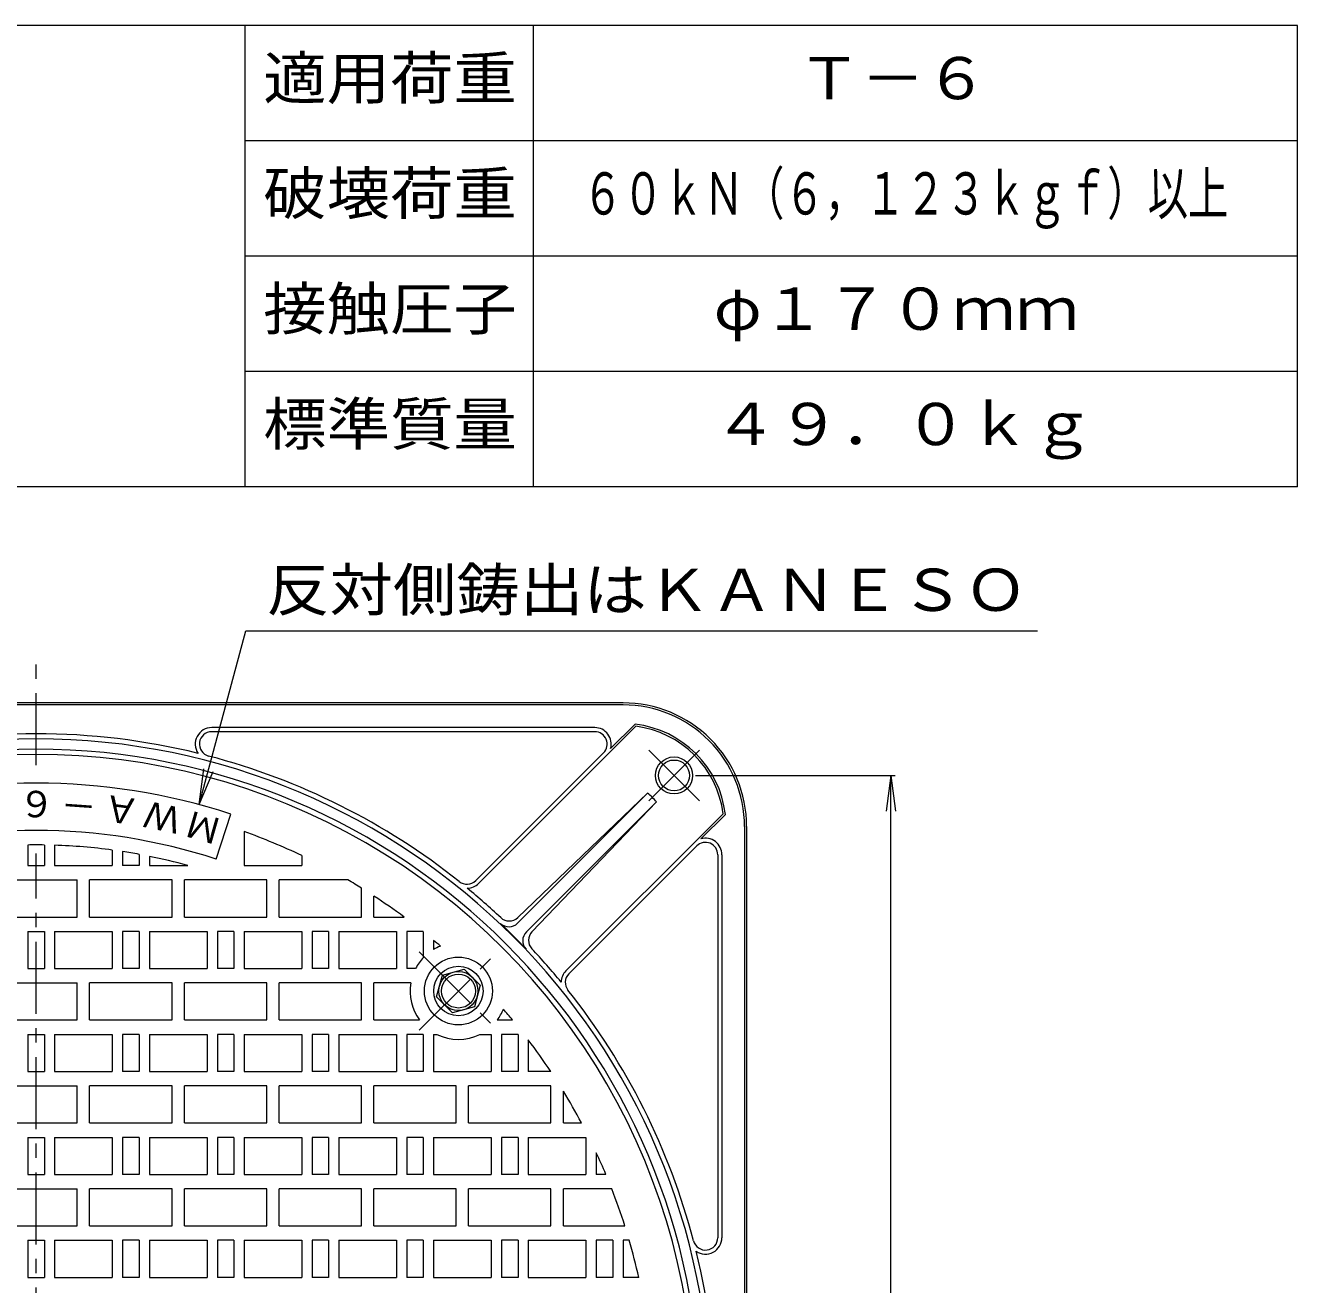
# Model space of a CAD drawing. Units: millimetres, scale not verified. Extents: x -687 to 538, y -936 to 985.
# Drawn here: x -80 to 538, y 374 to 985 of the extents above; entities that cross this region are included whole.
import ezdxf
from ezdxf.enums import TextEntityAlignment as Align

# ---------------------------------------------------------------- set-up
doc = ezdxf.new("R2010")
doc.units = ezdxf.units.MM
doc.header["$LTSCALE"] = 7
doc.linetypes.add('CHAIN1', pattern=[8, 5, -1, 1, -1])
for name, color, linetype, lineweight in [('0-1_躯体', 2, 'Continuous', 9), ('0-2_仕上', 3, 'Continuous', 9), ('0-3_建具', 4, 'Continuous', 9), ('0-4_その他', 7, 'Continuous', 9), ('F-0_F-0ﾚｲﾔ', 7, 'Continuous', 9)]:
    doc.layers.add(name, color=color, linetype=linetype, lineweight=lineweight)
doc.layers.add('F-4_F-4ﾚｲﾔ', color=2, linetype='Continuous')
doc.styles.add('ＭＳ ゴシック', font='')
doc.styles.get('ＭＳ ゴシック').set_extended_font_data('MS Gothic')

msp = doc.modelspace()

# ---------------------------------------------------------------- linework, layer by layer
at = {"layer": '0-1_躯体'}
for p, q in [((210.365, 656.391), (-359.635, 656.392)), ((210.365, 655.391), (-359.635, 655.392)), ((196.624, 644.391), (10.635, 644.392)), ((196.624, 642.391), (10.635, 642.392)), ((140.215, 568.669), (216.547, 645)), ((204.312, 634.18), (216.184, 646.052)), ((200.867, 632.149), (138.801, 570.083)), ((159.162, 549.431), (222.306, 612.575)), ((159.215, 552.139), (222.306, 612.575)), ((163.405, 545.189), (226.548, 608.333)), ((226.548, 608.333), (166.112, 545.242)), ((182.642, 526.242), (258.973, 602.574)), ((248.154, 590.34), (260.025, 602.211)), ((269.365, 596.391), (269.365, 311.392)), ((270.365, 596.391), (270.365, 26.392)), ((246.122, 586.894), (184.056, 524.828)), ((256.365, 582.651), (256.365, 396.662)), ((258.365, 582.651), (258.365, 396.662))]:
    msp.add_line(p, q, dxfattribs=at)
at = {"layer": '0-1_躯体', "linetype": 'CHAIN1'}
for p, q in [((222.806, 633.447), (247.421, 608.833)), ((222.807, 608.833), (247.421, 633.448))]:
    msp.add_line(p, q, dxfattribs=at)
at = {"layer": '0-1_躯体'}
for radius in [9, 7.5]:
    msp.add_circle((235.114, 621.14), radius, dxfattribs=at)
for centre, radius, start, end in [((210.365, 596.391), 60, 359.99986, 90), ((210.365, 596.391), 59, 359.99986, 90), ((10.635, 636.392), 8, 90, 214.3427), ((10.635, 636.392), 6, 90, 255.29909), ((196.624, 636.391), 8, 343.95441, 90), ((196.624, 636.391), 6, 315, 90), ((210.365, 596.391), 50, 6.68396, 83.31656), ((210.365, 596.391), 49, 7.24815, 82.75238), ((-74.635, 311.392), 327.5, 0, 180), ((-74.635, 311.392), 330, 76.20911, 103.7908), ((-74.635, 311.392), 322.5, 0, 180), ((-74.635, 311.392), 330, 51.4938, 75.2986), ((196.222, 582.249), 40, 40.69878, 49.30122), ((250.365, 582.651), 6, 0, 135), ((250.365, 582.651), 8, 0, 106.04559), ((134.558, 574.326), 6, 231.49385, 315), ((134.558, 574.326), 8, 271.3186, 315), ((-74.635, 311.392), 329.896, 46.85538, 50.60391), ((155.065, 556.472), 6, 226.85492, 313.76935), ((154.92, 553.674), 6, 226.54501, 315), ((-74.635, 311.392), 327.76, 43.45467, 46.54514), ((167.648, 540.946), 6, 135, 223.45499), ((170.445, 541.091), 6, 136.23065, 223.14508), ((-74.635, 311.392), 329.896, 39.39609, 43.14442), ((188.299, 520.585), 8, 135, 178.6814), ((188.299, 520.585), 6, 135, 218.50615), ((-74.635, 311.392), 330, 14.70132, 38.5062), ((250.365, 396.662), 6, 194.70128, 0), ((250.365, 396.662), 8, 235.65877, 0), ((-74.635, 311.392), 330, 359.99997, 13.7908)]:
    msp.add_arc(centre, radius, start, end, dxfattribs=at)
at = {"layer": '0-2_仕上', "linetype": 'CHAIN1'}
for p, q in [((-74.635, 626.065), (-74.635, 677.392)), ((-74.635, -54.608), (-74.635, 583.277)), ((111.344, 497.371), (149.507, 535.534)), ((111.344, 535.534), (149.507, 497.371))]:
    msp.add_line(p, q, dxfattribs=at)
at = {"layer": '0-2_仕上'}
for p, q in [((12.817, 580.541), (19.924, 602.415)), ((26.365, 593.879), (26.365, 577.392)), ((-78.635, 587.363), (-78.635, 577.392)), ((-70.635, 587.363), (-70.635, 577.392)), ((-65.635, 587.245), (-65.635, 577.392)), ((-37.635, 584.9), (-37.635, 577.392)), ((-32.635, 584.177), (-32.635, 577.392)), ((-24.635, 582.825), (-24.635, 577.392)), ((-19.635, 581.856), (-19.635, 577.392)), ((54.365, 582.24), (54.365, 577.392)), ((-78.635, 577.392), (-70.635, 577.392)), ((-65.635, 577.392), (-37.635, 577.392)), ((-24.635, 577.392), (-32.635, 577.392)), ((-19.635, 577.392), (-1.014, 577.392)), ((26.365, 577.392), (54.365, 577.392)), ((-94.635, 570.391), (-54.635, 570.391)), ((-54.635, 552.391), (-54.635, 570.391)), ((-48.635, 552.391), (-48.635, 570.391)), ((-2.635, 552.391), (-2.635, 570.391)), ((43.365, 552.391), (43.365, 570.391)), ((76.756, 570.391), (43.365, 570.391)), ((83.365, 552.391), (83.365, 566.413)), ((89.365, 552.391), (89.365, 562.597)), ((-94.635, 552.391), (-54.635, 552.391)), ((-48.635, 552.391), (-8.635, 552.391)), ((-2.635, 552.391), (37.365, 552.391)), ((43.365, 552.391), (83.365, 552.391)), ((89.365, 552.391), (104.024, 552.391)), ((-78.635, 545.391), (-70.635, 545.391)), ((-78.635, 545.391), (-78.635, 527.392)), ((-70.635, 545.391), (-70.635, 527.392)), ((-65.635, 545.391), (-37.635, 545.391)), ((-65.635, 545.391), (-65.635, 527.392)), ((-37.635, 545.391), (-37.635, 527.392)), ((-32.635, 545.391), (-32.635, 527.392)), ((-24.635, 545.391), (-32.635, 545.391)), ((-24.635, 545.391), (-24.635, 527.392)), ((-19.635, 545.391), (8.365, 545.391)), ((-19.635, 545.391), (-19.635, 527.392)), ((8.365, 545.391), (8.365, 527.392)), ((13.365, 545.391), (13.365, 527.392)), ((21.365, 545.391), (13.365, 545.391)), ((21.365, 545.391), (21.365, 527.392)), ((26.365, 545.391), (54.365, 545.391)), ((26.365, 545.391), (26.365, 527.392)), ((54.365, 545.391), (54.365, 527.392)), ((59.365, 545.391), (59.365, 527.392)), ((67.365, 545.391), (59.365, 545.391)), ((67.365, 545.391), (67.365, 527.392)), ((72.365, 545.391), (100.365, 545.391)), ((72.365, 545.391), (72.365, 527.392)), ((100.365, 545.391), (100.365, 527.392)), ((105.365, 545.391), (105.365, 527.392)), ((113.099, 545.391), (105.365, 545.391)), ((113.365, 545.178), (113.365, 532.614)), ((118.365, 541.067), (118.365, 536.622)), ((-78.635, 527.392), (-70.635, 527.392)), ((-65.635, 527.392), (-37.635, 527.392)), ((-24.635, 527.392), (-32.635, 527.392)), ((-19.635, 527.392), (8.365, 527.392)), ((21.365, 527.392), (13.365, 527.392)), ((26.365, 527.392), (54.365, 527.392)), ((67.365, 527.392), (59.365, 527.392)), ((72.365, 527.392), (100.365, 527.392)), ((109.627, 527.392), (105.365, 527.392)), ((-94.635, 520.392), (-54.635, 520.392)), ((-54.635, 502.392), (-54.635, 520.392)), ((-48.635, 502.392), (-48.635, 520.392)), ((-2.635, 502.392), (-2.635, 520.392)), ((43.365, 502.392), (43.365, 520.392)), ((89.365, 502.392), (89.365, 520.392)), ((107.258, 520.392), (89.365, 520.392)), ((-94.635, 502.392), (-54.635, 502.392)), ((-48.635, 502.392), (-8.635, 502.392)), ((-2.635, 502.392), (37.365, 502.392)), ((43.365, 502.392), (83.365, 502.392)), ((89.365, 502.392), (111.597, 502.392)), ((149.255, 502.392), (156.707, 502.392)), ((-78.635, 495.392), (-70.635, 495.392)), ((-78.635, 495.392), (-78.635, 477.391)), ((-70.635, 495.392), (-70.635, 477.391)), ((-65.635, 495.392), (-37.635, 495.392)), ((-65.635, 495.392), (-65.635, 477.391)), ((-37.635, 495.392), (-37.635, 477.391)), ((-32.635, 495.392), (-32.635, 477.391)), ((-24.635, 495.392), (-32.635, 495.392)), ((-24.635, 495.392), (-24.635, 477.391)), ((-19.635, 495.392), (8.365, 495.392)), ((-19.635, 495.392), (-19.635, 477.391)), ((8.365, 495.392), (8.365, 477.391)), ((13.365, 495.392), (13.365, 477.391)), ((21.365, 495.392), (13.365, 495.392)), ((21.365, 495.392), (21.365, 477.391)), ((26.365, 495.392), (54.365, 495.392)), ((26.365, 495.392), (26.365, 477.391)), ((54.365, 495.392), (54.365, 477.391)), ((59.365, 495.392), (59.365, 477.391)), ((67.365, 495.392), (59.365, 495.392)), ((67.365, 495.392), (67.365, 477.391)), ((72.365, 495.392), (100.365, 495.392)), ((72.365, 495.392), (72.365, 477.391)), ((100.365, 495.392), (100.365, 477.391)), ((105.365, 495.392), (105.365, 477.391)), ((113.365, 495.392), (105.365, 495.392)), ((113.365, 495.392), (113.365, 477.391)), ((118.365, 495.392), (118.365, 477.391)), ((118.365, 495.392), (120.001, 495.392)), ((140.851, 495.392), (146.365, 495.392)), ((146.365, 495.392), (146.365, 477.391)), ((151.365, 495.392), (151.365, 477.391)), ((159.365, 495.392), (151.365, 495.392)), ((159.365, 495.392), (159.365, 477.391)), ((164.365, 492.717), (164.365, 477.391)), ((-78.635, 477.391), (-70.635, 477.391)), ((-65.635, 477.391), (-37.635, 477.391)), ((-24.635, 477.391), (-32.635, 477.391)), ((-19.635, 477.391), (8.365, 477.391)), ((21.365, 477.391), (13.365, 477.391)), ((26.365, 477.391), (54.365, 477.391)), ((67.365, 477.391), (59.365, 477.391)), ((72.365, 477.391), (100.365, 477.391)), ((113.365, 477.391), (105.365, 477.391)), ((118.365, 477.391), (146.365, 477.391)), ((159.365, 477.391), (151.365, 477.391)), ((175.253, 477.391), (164.365, 477.391)), ((-94.635, 470.392), (-54.635, 470.392)), ((-54.635, 452.391), (-54.635, 470.392)), ((-48.635, 452.391), (-48.635, 470.392)), ((-2.635, 452.391), (-2.635, 470.392)), ((43.365, 452.391), (43.365, 470.391)), ((89.365, 452.391), (89.365, 470.391)), ((135.365, 452.391), (135.365, 470.391)), ((181.365, 452.391), (181.365, 467.801)), ((-94.635, 452.391), (-54.635, 452.391)), ((-48.635, 452.391), (-8.635, 452.391)), ((-2.635, 452.391), (37.365, 452.391)), ((43.365, 452.391), (83.365, 452.391)), ((89.365, 452.391), (129.365, 452.391)), ((135.365, 452.391), (175.365, 452.391)), ((181.365, 452.391), (190.165, 452.391)), ((-78.635, 445.391), (-70.635, 445.391)), ((-78.635, 445.391), (-78.635, 427.392)), ((-70.635, 445.391), (-70.635, 427.392)), ((-65.635, 445.391), (-37.635, 445.391)), ((-65.635, 445.391), (-65.635, 427.392)), ((-37.635, 445.391), (-37.635, 427.392)), ((-32.635, 445.391), (-32.635, 427.392)), ((-24.635, 445.391), (-32.635, 445.391)), ((-24.635, 445.391), (-24.635, 427.392)), ((-19.635, 445.391), (8.365, 445.391)), ((-19.635, 445.391), (-19.635, 427.392)), ((8.365, 445.391), (8.365, 427.392)), ((13.365, 445.391), (13.365, 427.392)), ((21.365, 445.391), (13.365, 445.391)), ((21.365, 445.391), (21.365, 427.392)), ((26.365, 445.391), (54.365, 445.391)), ((26.365, 445.391), (26.365, 427.392)), ((54.365, 445.391), (54.365, 427.392)), ((59.365, 445.391), (59.365, 427.392)), ((67.365, 445.391), (59.365, 445.391)), ((67.365, 445.391), (67.365, 427.392)), ((72.365, 445.391), (100.365, 445.391)), ((72.365, 445.391), (72.365, 427.392)), ((100.365, 445.391), (100.365, 427.392)), ((105.365, 445.391), (105.365, 427.392)), ((113.365, 445.391), (105.365, 445.391)), ((113.365, 445.391), (113.365, 427.392)), ((118.365, 445.391), (146.365, 445.391)), ((118.365, 445.391), (118.365, 427.392)), ((146.365, 445.391), (146.365, 427.392)), ((151.365, 445.391), (151.365, 427.392)), ((159.365, 445.391), (151.365, 445.391)), ((159.365, 445.391), (159.365, 427.392)), ((164.365, 445.391), (192.365, 445.391)), ((164.365, 445.391), (164.365, 427.392)), ((192.365, 445.391), (192.365, 427.392)), ((197.365, 437.946), (197.365, 427.392)), ((-78.635, 427.392), (-70.635, 427.392)), ((-65.635, 427.392), (-37.635, 427.392)), ((-24.635, 427.392), (-32.635, 427.392)), ((-19.635, 427.392), (8.365, 427.392)), ((21.365, 427.392), (13.365, 427.392)), ((26.365, 427.392), (54.365, 427.392)), ((67.365, 427.392), (59.365, 427.392)), ((72.365, 427.392), (100.365, 427.392)), ((113.365, 427.392), (105.365, 427.392)), ((118.365, 427.392), (146.365, 427.392)), ((159.365, 427.392), (151.365, 427.392)), ((164.365, 427.392), (192.365, 427.392)), ((202.031, 427.392), (197.365, 427.392)), ((-94.635, 420.392), (-54.635, 420.392)), ((-54.635, 402.392), (-54.635, 420.392)), ((-48.635, 402.392), (-48.635, 420.392)), ((-2.635, 402.392), (-2.635, 420.392)), ((43.365, 402.392), (43.365, 420.392)), ((89.365, 402.392), (89.365, 420.392)), ((135.365, 402.392), (135.365, 420.392)), ((181.365, 402.392), (181.365, 420.392)), ((204.863, 420.392), (181.365, 420.392)), ((-94.635, 402.392), (-54.635, 402.392)), ((-48.635, 402.392), (-8.635, 402.392)), ((-2.635, 402.392), (37.365, 402.392)), ((43.365, 402.392), (83.365, 402.392)), ((89.365, 402.392), (129.365, 402.392)), ((135.365, 402.392), (175.365, 402.392)), ((181.365, 402.392), (211.23, 402.391)), ((-78.635, 395.392), (-70.635, 395.392)), ((-78.635, 395.392), (-78.635, 377.392)), ((-70.635, 395.392), (-70.635, 377.392)), ((-65.635, 395.392), (-37.635, 395.392)), ((-65.635, 395.392), (-65.635, 377.392)), ((-37.635, 395.392), (-37.635, 377.392)), ((-32.635, 395.392), (-32.635, 377.392)), ((-24.635, 395.392), (-32.635, 395.392)), ((-24.635, 395.392), (-24.635, 377.392)), ((-19.635, 395.392), (8.365, 395.392)), ((-19.635, 395.392), (-19.635, 377.392)), ((8.365, 395.392), (8.365, 377.392)), ((13.365, 395.392), (13.365, 377.392)), ((21.365, 395.392), (13.365, 395.392)), ((21.365, 395.392), (21.365, 377.392)), ((26.365, 395.391), (54.365, 395.391)), ((26.365, 395.391), (26.365, 377.392)), ((54.365, 395.391), (54.365, 377.392)), ((59.365, 395.391), (59.365, 377.392)), ((67.365, 395.391), (59.365, 395.391)), ((67.365, 395.391), (67.365, 377.392)), ((72.365, 395.391), (100.364, 395.391)), ((72.365, 395.391), (72.365, 377.392)), ((100.364, 395.391), (100.364, 377.392)), ((105.365, 395.391), (105.365, 377.392)), ((113.365, 395.391), (105.365, 395.391)), ((113.365, 395.391), (113.365, 377.392)), ((118.365, 395.391), (146.365, 395.391)), ((118.365, 395.391), (118.365, 377.392)), ((146.365, 395.391), (146.365, 377.392)), ((151.365, 395.391), (151.365, 377.392)), ((159.364, 395.391), (151.365, 395.391)), ((159.364, 395.391), (159.364, 377.392)), ((164.365, 395.391), (192.365, 395.391)), ((164.365, 395.391), (164.365, 377.392)), ((192.365, 395.391), (192.365, 377.392)), ((197.365, 395.391), (197.365, 377.392)), ((205.365, 395.391), (197.365, 395.391)), ((205.365, 395.391), (205.365, 377.392)), ((210.365, 395.391), (210.365, 377.392)), ((213.365, 395.391), (210.365, 395.391)), ((-78.635, 377.392), (-70.635, 377.392)), ((-65.635, 377.392), (-37.635, 377.392)), ((-24.635, 377.392), (-32.635, 377.392)), ((-19.635, 377.392), (8.365, 377.392)), ((21.365, 377.392), (13.365, 377.392)), ((26.365, 377.392), (54.365, 377.392)), ((67.365, 377.392), (59.365, 377.392)), ((72.365, 377.392), (100.364, 377.392)), ((113.365, 377.392), (105.365, 377.392)), ((118.365, 377.392), (146.365, 377.392)), ((159.364, 377.392), (151.365, 377.392)), ((164.365, 377.392), (192.365, 377.392)), ((205.365, 377.392), (197.365, 377.392)), ((218.015, 377.391), (210.365, 377.392))]:
    msp.add_line(p, q, dxfattribs=at)
for points in [[(-8.635, 552.391), (-8.635, 570.391), (-48.635, 570.391)], [(37.365, 552.391), (37.365, 570.391), (-2.635, 570.391)], [(-8.635, 502.392), (-8.635, 520.392), (-48.635, 520.392)], [(37.365, 502.392), (37.365, 520.392), (-2.635, 520.392)], [(83.365, 502.392), (83.365, 520.392), (43.365, 520.392)], [(-8.635, 452.391), (-8.635, 470.392), (-48.635, 470.392)], [(37.365, 452.391), (37.365, 470.391), (-2.635, 470.392)], [(83.365, 452.391), (83.365, 470.391), (43.365, 470.391)], [(129.365, 452.391), (129.365, 470.391), (89.365, 470.391)], [(175.365, 452.391), (175.365, 470.391), (135.365, 470.391)], [(-8.635, 402.392), (-8.635, 420.392), (-48.635, 420.392)], [(37.365, 402.392), (37.365, 420.392), (-2.635, 420.392)], [(83.365, 402.392), (83.365, 420.392), (43.365, 420.392)], [(129.365, 402.392), (129.365, 420.392), (89.365, 420.392)], [(175.365, 402.392), (175.365, 420.392), (135.365, 420.392)]]:
    msp.add_lwpolyline(points, dxfattribs=at)
msp.add_circle((130.426, 516.453), 16.5, dxfattribs=at)
for centre, radius, start, end in [((-74.635, 311.392), 320, 359.97755, 180.00008), ((-74.635, 311.392), 306, 71.99994, 108), ((-74.635, 311.392), 283, 71.99995, 107.99998), ((-74.635, 311.392), 300, 64.53244, 70.32608), ((-74.635, 311.392), 276, 89.16959, 90.83037), ((-74.635, 311.392), 276, 82.29585, 88.13129), ((-74.635, 311.392), 276, 79.56265, 81.24707), ((-74.635, 311.392), 276, 74.52945, 78.50537), ((-74.635, 311.392), 300, 58.21948, 59.69273), ((-74.635, 311.392), 300, 53.44952, 56.86136), ((-74.635, 311.392), 300, 51.19531, 51.26048), ((-74.635, 311.392), 300, 49.13185, 49.95911), ((130.426, 516.453), 23.5, 111.89908, 120.87883), ((130.426, 516.453), 23.5, 136.55101, 152.25865), ((130.426, 516.453), 23.5, 170.35136, 216.7511), ((130.426, 516.453), 23.5, 323.2489, 338.10092), ((-74.635, 311.392), 300, 39.54369, 40.86812), ((130.426, 516.453), 23.5, 243.66515, 296.33485), ((-74.635, 311.392), 300, 33.59592, 37.18709), ((-74.635, 311.392), 300, 28.03419, 31.42384), ((-74.635, 311.392), 300, 22.74718, 24.95132), ((-74.635, 311.392), 300, 17.65779, 21.30496), ((-74.635, 311.392), 300, 12.70897, 16.26013)]:
    msp.add_arc(centre, radius, start, end, dxfattribs=at)
at = {"layer": '0-3_建具', "color": 2}
msp.add_lwpolyline([(119.83, 513.613), (122.669, 524.209), (133.265, 527.049), (141.022, 519.292), (138.182, 508.696), (127.587, 505.857)], close=True, dxfattribs=at)
at = {"layer": '0-3_建具'}
msp.add_circle((130.426, 516.453), 12, dxfattribs=at)
at = {"layer": '0-3_建具', "color": 2}
for radius in [9.5, 8.25]:
    msp.add_circle((130.426, 516.453), radius, dxfattribs=at)
at = {"layer": '0-4_その他'}
for p, q in [((4.563, 606.965), (27.186, 691.392)), ((27.186, 691.392), (411.551, 691.392)), ((4.563, 606.965), (6.848, 624.315)), ((4.563, 606.965), (11.26, 623.133)), ((245.613, 621.14), (342.465, 621.14)), ((340.365, 621.14), (338.081, 603.79)), ((340.365, 1.643), (340.365, 621.14)), ((340.365, 621.14), (342.649, 603.79))]:
    msp.add_line(p, q, dxfattribs=at)
at = {"layer": 'F-0_F-0ﾚｲﾔ'}
for p, q in [((537.865, 985.392), (-687.135, 985.392)), ((26.865, 761.392), (26.865, 985.392)), ((166.865, 761.392), (166.865, 985.392)), ((537.865, 761.392), (537.865, 985.392)), ((537.865, 929.392), (26.865, 929.392)), ((537.865, 873.392), (26.865, 873.392)), ((537.865, 817.392), (26.865, 817.392)), ((537.865, 761.392), (-687.135, 761.392))]:
    msp.add_line(p, q, dxfattribs=at)

# ---------------------------------------------------------------- texts
at = {"layer": '0-2_仕上', "color": 4, "style": 'ＭＳ ゴシック'}
for s, rotation, p in [('６', 180, (-65.635, 617.519)), ('Ａ', 172, (-23.483, 613.313)), ('－', 176, (-44.486, 616.152)), ('Ｗ', 168, (-2.731, 609.016)), ('Ｍ', 164, (17.672, 603.282))]:
    msp.add_text(s, height=12.83, rotation=rotation, dxfattribs=at).set_placement(p, align=Align.BOTTOM_LEFT)
at = {"layer": '0-4_その他', "color": 2, "style": 'ＭＳ ゴシック', "width": 1.1}
msp.add_text('反対側鋳出はＫＡＮＥＳＯ', height=20.53, dxfattribs=at).set_placement((37.051, 694.892), align=Align.BOTTOM_LEFT)
at = {"layer": 'F-4_F-4ﾚｲﾔ', "style": 'ＭＳ ゴシック', "width": 1.1}
for s, p in [('適用荷重', (35.615, 943.392)), ('Ｔ－６', (295.14, 943.392)), ('破壊荷重', (35.615, 887.392)), ('接触圧子', (35.615, 831.392)), ('φ１７０ｍｍ', (254.365, 831.392)), ('標準質量', (35.615, 775.392)), ('４９．０ｋｇ', (254.365, 775.392))]:
    msp.add_text(s, height=20.53, dxfattribs=at).set_placement(p, align=Align.BOTTOM_LEFT)
at = {"layer": 'F-4_F-4ﾚｲﾔ', "color": 3, "style": 'ＭＳ ゴシック', "width": 0.7}
msp.add_text('６０ｋＮ（６，１２３ｋｇｆ）以上', height=20.53, dxfattribs=at).set_placement((190.665, 887.392), align=Align.BOTTOM_LEFT)

doc.saveas('drawing.dxf')
